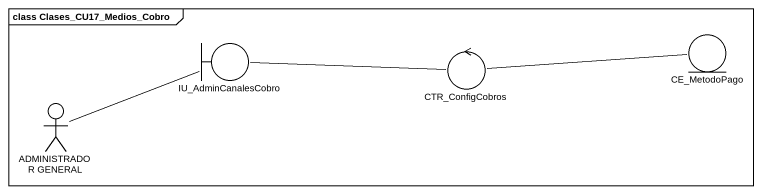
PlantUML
@startuml
mainframe class Clases_CU17_Medios_Cobro
boundary IU_AdminCanalesCobro
control CTR_ConfigCobros
entity CE_MetodoPago
actor "ADMINISTRADOR GENERAL" as ADMINISTRADOR_GENERAL
IU_AdminCanalesCobro -right- CTR_ConfigCobros
CTR_ConfigCobros -right- CE_MetodoPago
ADMINISTRADOR_GENERAL -right- IU_AdminCanalesCobro
@enduml
